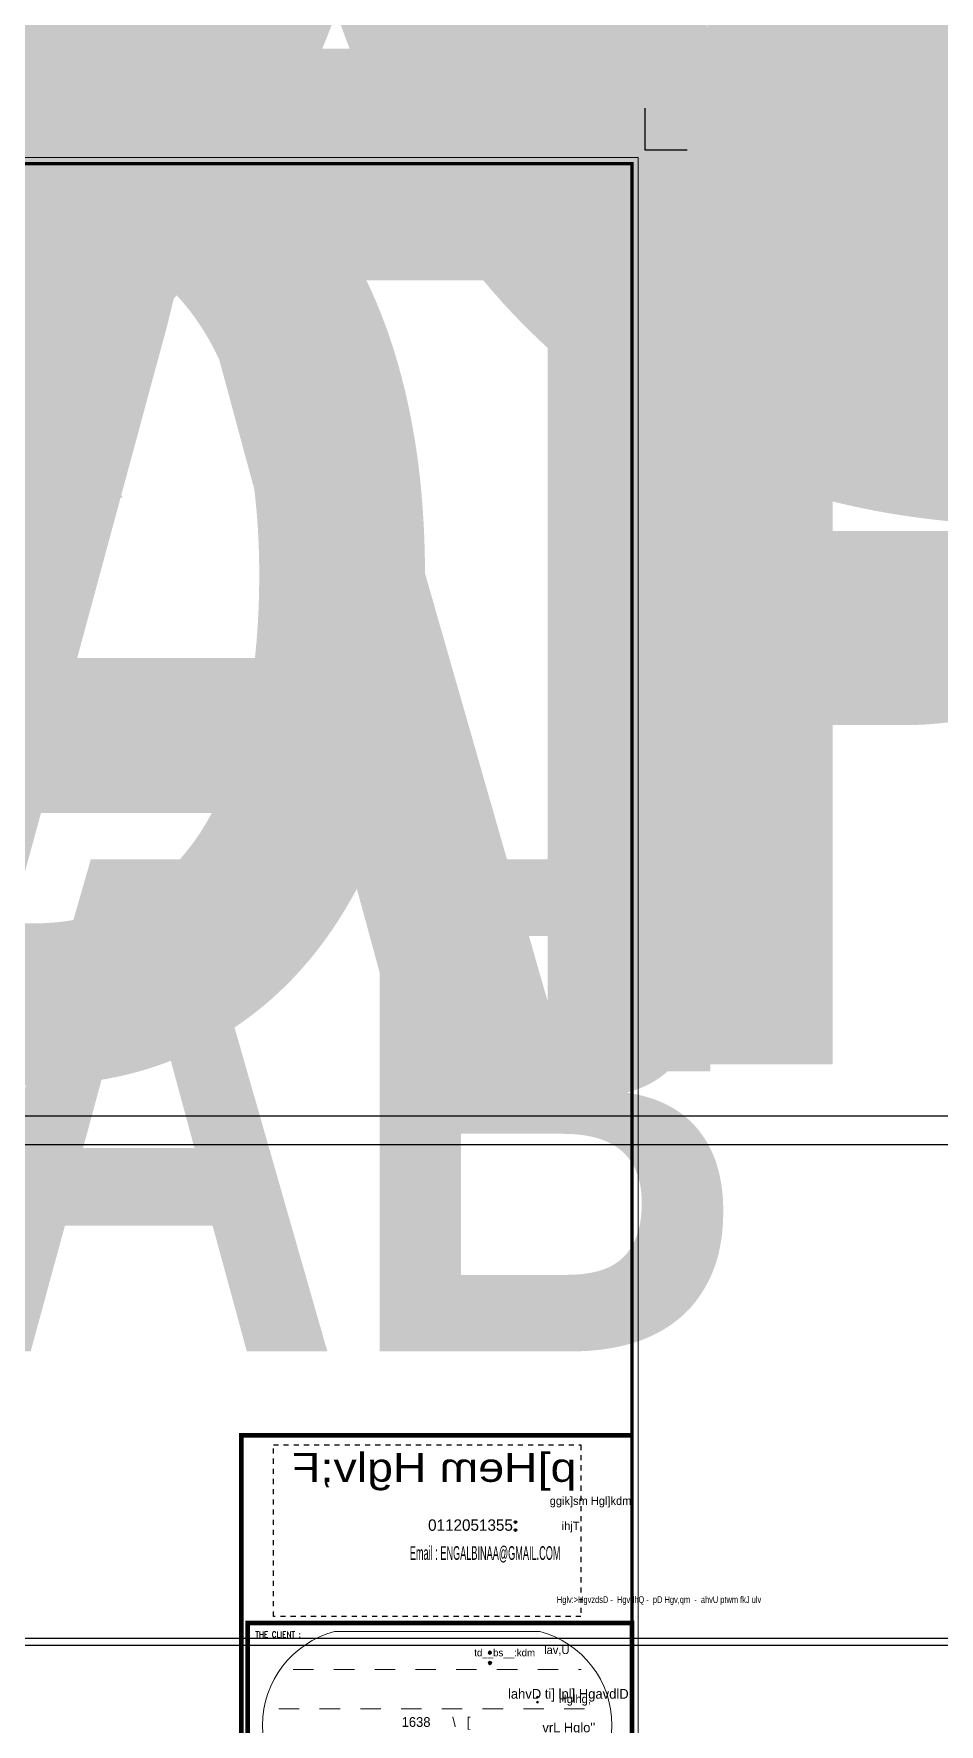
# Model space of a CAD drawing. Header units: inches. Extents: x -351 to 2582, y -266 to 144.
# Drawn here: x 1487.65 to 1507.63, y -180.78 to -143.47 of the extents above; entities that cross this region are included whole.
import ezdxf
from ezdxf.enums import TextEntityAlignment as Align

# ---------------------------------------------------------------- set-up
doc = ezdxf.new("R2010")
doc.units = ezdxf.units.IN
doc.header["$MEASUREMENT"] = 0
doc.linetypes.add('DD', pattern=[0.2, 0.1, -0.1])
for name, color, linetype in [('0.B20', 1, 'Continuous'), ('border', 30, 'Continuous'), ('FRN', 45, 'Continuous'), ('LOGO', 7, 'Continuous')]:
    doc.layers.add(name, color=color, linetype=linetype)
for name, color, linetype, lineweight in [('A-TITLE BLK', 6, 'Continuous', 30), ('A-TITLE BLK @ 100', 6, 'Continuous', 30), ('A-TITLE BLK @ 200', 6, 'Continuous', 30), ('A-TITLE BLK @ 50', 6, 'Continuous', 30), ('Frame', 43, 'Continuous', 9)]:
    doc.layers.add(name, color=color, linetype=linetype, lineweight=lineweight)
doc.styles.add('Arabic', font='xarb.shx')
doc.styles.add('DIM100', font='comic.ttf')
doc.styles.add('EA13', font='ROMANT.SHX', dxfattribs={"width": 0.7, "height": 300})
doc.styles.add('KUFFF', font='kufi-sld.shx', dxfattribs={"height": 0.5})
doc.styles.add('Symbol', font='romans.shx', dxfattribs={"width": 0.75})
doc.styles.add('TITLE', font='swisscbo.ttf')
doc.styles.add('X-MOI-KAP1_TBLOCK$0$TR', font='xarb.shx')

# ---------------------------------------------------------------- blocks, each defined once
blk = doc.blocks.new('*U701')
blk.add_line((5.999999999985448, 0), (70.5953747048427, 0))
for tag, p, height, style in [('TITLE', (8.999999999970896, 1.75), 4, 'TITLE'), ('SCALE', (8.999999999970896, -3.75), 2.5, 'Symbol')]:
    blk.add_attdef(tag, p, '', height=height, dxfattribs=dict(style=style))
at = {"style": 'TITLE'}
blk.add_attdef('NO', text='', height=4, dxfattribs=at).set_placement((0, 0), align=Align.MIDDLE)
blk = doc.blocks.new('*U1269')
at = {"layer": 'A-TITLE BLK @ 100', "xscale": 4.729778865895827, "yscale": 4.729778865895827, "zscale": 4.729778865895827}
blk.add_blockref('*U701', (3437.18013293199, 1806.527839021339), dxfattribs=at)
at = {"layer": 'A-TITLE BLK @ 200'}
ref = blk.add_blockref('*U701', (3437.18013293199, 1806.527839021339), dxfattribs=dict(at, xscale=9.459557731791653, yscale=9.459557731791653, zscale=9.459557731791653))
ref.add_attrib('TITLE', 'TYPICAL BEAM SECTION', (3522.316152517564, 1823.082065052249), dxfattribs={"layer": '0', "height": 28.37867319537496, "style": 'TITLE'})
blk = doc.blocks.new('*U702')
blk.add_line((5.999999999985448, 0), (82.08465976842447, 0))
for tag, p, height, style in [('TITLE', (8.999999999970896, 1.75), 4, 'TITLE'), ('SCALE', (8.999999999970896, -3.75), 2.5, 'Symbol')]:
    blk.add_attdef(tag, p, '', height=height, dxfattribs=dict(style=style))
at = {"style": 'TITLE'}
blk.add_attdef('NO', text='', height=4, dxfattribs=at).set_placement((0, 0), align=Align.MIDDLE)
blk = doc.blocks.new('*U1270')
at = {"layer": 'A-TITLE BLK @ 100', "xscale": 4.729778865895827, "yscale": 4.729778865895827, "zscale": 4.729778865895827}
blk.add_blockref('*U702', (3442.756585444168, 1807.094850886467), dxfattribs=at)
at = {"layer": 'A-TITLE BLK @ 200'}
ref = blk.add_blockref('*U702', (3442.756585444168, 1807.094850886467), dxfattribs=dict(at, xscale=9.459557731791653, yscale=9.459557731791653, zscale=9.459557731791653))
ref.add_attrib('TITLE', '      TYPICAL BEAM', (3527.89260503043, 1823.649076917378), dxfattribs={"layer": '0', "height": 28.37867319537496, "style": 'TITLE'})
blk = doc.blocks.new('s6s6s')
at = {"layer": 'A-TITLE BLK'}
for name in ['*U1270', '*U1269']:
    blk.add_blockref(name, (0, 0), dxfattribs=at)
blk = doc.blocks.new('*U708')
blk.add_line((5.999999999985448, 0), (90.3030786707577, 0))
for tag, p, height, style in [('TITLE', (8.999999999970896, 1.75), 4, 'TITLE'), ('SCALE', (8.999999999970896, -3.75), 2.5, 'Symbol')]:
    blk.add_attdef(tag, p, '', height=height, dxfattribs=dict(style=style))
at = {"style": 'TITLE'}
blk.add_attdef('NO', text='', height=4, dxfattribs=at).set_placement((0, 0), align=Align.MIDDLE)
blk = doc.blocks.new('*U1267')
at = {"layer": 'A-TITLE BLK @ 100'}
ref = blk.add_blockref('*U708', (3442.007239219706, 1814.514221081907), dxfattribs=dict(at, xscale=4.729778865895827, yscale=4.729778865895827, zscale=4.729778865895827))
ref.add_attrib('TITLE', 'RECTANGULAR OPENING IN SLAB', (3484.575249012493, 1822.791334097018), dxfattribs={"layer": '0', "height": 14.18933659768748, "style": 'TITLE'})
at = {"layer": 'A-TITLE BLK @ 200'}
ref = blk.add_blockref('*U708', (3442.007239219706, 1814.514221081907), dxfattribs=dict(at, xscale=9.459557731791653, yscale=9.459557731791653, zscale=9.459557731791653))
ref.add_attrib('TITLE', 'RECTANGULAR OPENING IN SLAB', (3527.14325880528, 1831.068447112474), dxfattribs={"layer": '0', "height": 28.37867319537496, "style": 'TITLE'})
at = {"layer": 'A-TITLE BLK @ 50'}
ref = blk.add_blockref('*U708', (3442.007239219706, 1814.514221081907), dxfattribs=dict(at, xscale=2.364889432947913, yscale=2.364889432947913, zscale=2.364889432947913))
ref.add_attrib('TITLE', 'RECTANGULAR OPENING IN SLAB', (3463.291244116099, 1818.652777589291), dxfattribs={"layer": '0', "height": 7.09466829884374, "style": 'TITLE'})
blk = doc.blocks.new('*U1268')
at = {"layer": 'A-TITLE BLK @ 100'}
ref = blk.add_blockref('*U708', (3451.04906732471, 1814.412908772591), dxfattribs=dict(at, xscale=4.729778865895827, yscale=4.729778865895827, zscale=4.729778865895827))
ref.add_attrib('TITLE', 'CIRCULOR OPENING IN SLAB', (3493.617077117497, 1822.690021787702), dxfattribs={"layer": '0', "height": 14.18933659768748, "style": 'TITLE'})
at = {"layer": 'A-TITLE BLK @ 200'}
ref = blk.add_blockref('*U708', (3451.04906732471, 1814.412908772591), dxfattribs=dict(at, xscale=9.459557731791653, yscale=9.459557731791653, zscale=9.459557731791653))
ref.add_attrib('TITLE', 'CIRCULOR OPENING IN SLAB', (3536.185086910284, 1830.967134803157), dxfattribs={"layer": '0', "height": 28.37867319537496, "style": 'TITLE'})
at = {"layer": 'A-TITLE BLK @ 50', "xscale": 2.364889432947913, "yscale": 2.364889432947913, "zscale": 2.364889432947913}
blk.add_blockref('*U708', (3451.04906732471, 1814.412908772591), dxfattribs=at)
blk = doc.blocks.new('fgfdhhfdhaf')
at = {"layer": 'A-TITLE BLK'}
for name in ['*U1267', '*U1268']:
    blk.add_blockref(name, (0, 0), dxfattribs=at)
blk = doc.blocks.new('A$C7E5B4212')
at = {"layer": 'LOGO'}
blk.add_lwpolyline([(41.96387978717718, 29.5818949794903), (41.33198511585976, 29.5818949794903), (41.33198511585976, 30.21378965083682)], dxfattribs=at)
blk.add_lwpolyline([(41.96387978717718, 29.5818949794903), (41.33198511585976, 29.5818949794903), (41.33198511585976, 30.21378965083682)], dxfattribs=at)
at = {"layer": 'LOGO', "const_width": 0.05}
blk.add_lwpolyline([(0.8318951158554455, 0.8318949794874015), (41.13198511585972, 0.8318949794874015), (41.13198511585972, 29.38189497949031), (0.8318951158554455, 29.38189497949031)], close=True, dxfattribs=at)
blk = doc.blocks.new('ttwttt')
at = {"layer": 'Frame'}
h = blk.add_hatch(color=242, dxfattribs=at)
edge = h.paths.add_edge_path()
edge.add_arc((49.97486871774959, 8.135784827240997), 0.03350158173755794, 0, 360)
h = blk.add_hatch(color=242, dxfattribs=at)
edge = h.paths.add_edge_path()
edge.add_arc((49.97607045761856, 7.933976395409474), 0.03350158173755794, 0, 360)
h = blk.add_hatch(color=242, dxfattribs=at)
edge = h.paths.add_edge_path()
edge.add_arc((50.90739434919101, 7.265060278890616), 0.01675079086877897, 0, 360)
h = blk.add_hatch(color=242, dxfattribs=at)
edge = h.paths.add_edge_path()
edge.add_arc((50.90799521907661, 7.164156062966669), 0.01675079086877897, 0, 360)
at = {"layer": 'FRN'}
h = blk.add_hatch(color=8, dxfattribs=at)
edge = h.paths.add_edge_path()
edge.add_arc((50.47521294334683, 10.70210304031414), 0.02618608559173724, 0, 360)
h = blk.add_hatch(color=8, dxfattribs=at)
edge = h.paths.add_edge_path()
edge.add_arc((50.4761522680501, 10.54436204435981), 0.02618608559173724, 0, 360)
at = {"layer": 'border', "color": 8}
blk.add_line((52.75300240927049, 0.6407445670218124), (52.75300240927049, 37.30465417334611), dxfattribs=at)
at = {"layer": 'Frame', "color": 1, "const_width": 0.09107272485517665}
blk.add_lwpolyline([(52.76159639777529, 12.40560017600799), (45.09308596943561, 12.40560017600799), (45.09308039736084, 0.01319965717041782)], dxfattribs=at)
blk.add_lwpolyline([(45.2178400876835, 4.745313630994161), (45.2178400876835, 8.720866631724022), (52.76159082566733, 8.720866631724022), (52.76159082566733, 4.745313630994161)], close=True, dxfattribs=at)
at = {"layer": 'Frame', "color": 242}
blk.add_lwpolyline([(50.95477244586186, 8.55207191223829), (46.92706638816549, 8.55207191223829, 0.7699770565379346), (46.92706638816549, 4.872612053267886), (50.95477244586186, 4.872612053267886, 0.7699770565379346)], format="xyb", close=True, dxfattribs=at)
at = {"layer": 'Frame', "color": 8, "linetype": 'DD', "ltscale": 4}
for points in [[(46.11349634349676, 7.804182897734364), (51.76834249053513, 7.804182897734364)], [(45.83207996213446, 7.033466675758092), (52.04975887189562, 7.033466675758092)]]:
    blk.add_lwpolyline(points, dxfattribs=at)
at = {"layer": 'Frame', "color": 242}
for centre, radius in [((49.97486871774959, 8.135784827240997), 0.03350158173755794), ((49.97607045761856, 7.933976395409474), 0.03350158173755794), ((50.90739434919101, 7.265060278890616), 0.01675079086877897), ((50.90799521907661, 7.164156062966669), 0.01675079086877897)]:
    blk.add_circle(centre, radius, dxfattribs=at)
at = {"layer": 'FRN', "color": 7, "linetype": 'DD', "elevation": -2.983207657781991}
blk.add_lwpolyline([(45.72368073805546, 12.21639646623819), (51.76176678439788, 12.21639646623819), (51.76176678439788, 8.847246095075235), (45.72368073805546, 8.847246095075235)], close=True, dxfattribs=at)
at = {"layer": 'FRN', "color": 8}
for centre in [(50.47521294334683, 10.70210304031437, -2.983207656675574), (50.4761522680501, 10.54436204436027, -2.983207656675574)]:
    blk.add_circle(centre, 0.02618608559173724, dxfattribs=at)
at = {"layer": 'LOGO', "color": 240, "lineweight": -2}
for p, q in [((52.88380665222962, 37.50038093922674), (-0.1304318315499131, 37.50038093922674)), ((52.88380665222962, -0.1280363339035091), (52.88380665222962, 37.50038093922674))]:
    blk.add_line(p, q, dxfattribs=at)
at = {"layer": 'LOGO', "xscale": 1.309217692210943, "yscale": 1.309217692210943, "zscale": 1.309217692210943}
blk.add_blockref('A$C7E5B4212', (-1.089131803741793, -1.089131625206363), dxfattribs=at)
at = {"layer": 'Frame', "color": 4, "style": 'EA13', "width": 0.9}
blk.add_text('THE CLIENT :', height=0.1146080168680687, dxfattribs=at).set_placement((45.37026381842793, 8.435503538757104))
at = {"layer": 'Frame', "color": 6, "style": 'Arabic'}
for s, height, p in [('td__bs__:kdm', 0.1420870930880319, (49.66791640156248, 8.065117615067976)), ('lahvD ti] lpl] HgavdlD ', 0.190905037076399, (50.32964530584433, 7.232875969750356)), ('1638      \\   [', 0.190905037076399, (48.24121981159419, 6.679137759154031))]:
    blk.add_text(s, height=height, dxfattribs=at).set_placement(p)
at = {"layer": 'Frame', "color": 242, "style": 'Arabic'}
blk.add_text('lav,U', height=0.1637384787157711, dxfattribs=at).set_placement((51.03888411883759, 8.10937719988354))
for s, height, p in [('Hglhg;', 0.1637384787157711, (51.95768548065712, 7.308542950547263)), ("vrL Hglo''", 0.1888538376271018, (52.04308311285763, 6.760962857949181))]:
    blk.add_text(s, height=height, dxfattribs=at).set_placement(p, align=Align.TOP_RIGHT)
at = {"layer": 'FRN', "color": 8, "style": 'KUFFF', "text_generation_flag": 2, "width": 1.199999999999999}
blk.add_text('p]Hem Hglv;F', height=0.5688746307492174, dxfattribs=at).set_placement((51.67270030884174, 11.49074443781595, -2.983207657781991))
at = {"layer": 'FRN', "color": 8, "style": 'X-MOI-KAP1_TBLOCK$0$TR'}
for s, height, p in [('ggik]sm Hgl]kdm', 0.1621190886583663, (51.14938312837785, 11.03802160675858, -2.575318898322431)), ('0112051355', 0.223891768022252, (48.76082750409387, 10.53030775833716, -2.983207657782031)), ('ihjT', 0.1621190886583663, (51.38497043224106, 10.54586442845655, -2.160128132381197))]:
    blk.add_text(s, height=height, dxfattribs=at).set_placement(p)
at = {"layer": 'FRN', "color": 8, "ltscale": 0.1, "style": 'DIM100', "width": 0.5}
blk.add_text('Email : ENGALBINAA@GMAIL.COM', height=0.2688673412145126, dxfattribs=at).set_placement((48.40199409604702, 9.959029199703792, -2.983207657782031))
at = {"layer": 'FRN', "color": 8, "style": 'X-MOI-KAP1_TBLOCK$0$TR', "width": 0.8}
blk.add_text('Hglv:>HgvzdsD -  HgvdhQ -  pD Hgv,qm  -  ahvU ptwm fkJ ulv', height=0.1322014072799563, dxfattribs=at).set_placement((51.28877575380011, 9.112155400863486))

msp = doc.modelspace()

# ---------------------------------------------------------------- block references
at = {"layer": '0.B20'}
for name, p, xscale, yscale, zscale in [('fgfdhhfdhaf', (-4006.296395747701, -2955.564420244003), 1.530261380036141, 1.530261380036141, 1.530261380036141), ('s6s6s', (-2705.00217137352, -2180.708646296583), 1.114138970213332, 1.114138970213332, 1.114138970213332)]:
    msp.add_blockref(name, p, dxfattribs=dict(at, xscale=xscale, yscale=yscale, zscale=zscale))
at = {"layer": 'Frame', "xscale": 1.124056570937398, "yscale": 1.124056570937398, "zscale": 1.124056570937398}
msp.add_blockref('ttwttt', (1441.54130257983, -188.3488733946241), dxfattribs=at)

doc.saveas('drawing.dxf')
